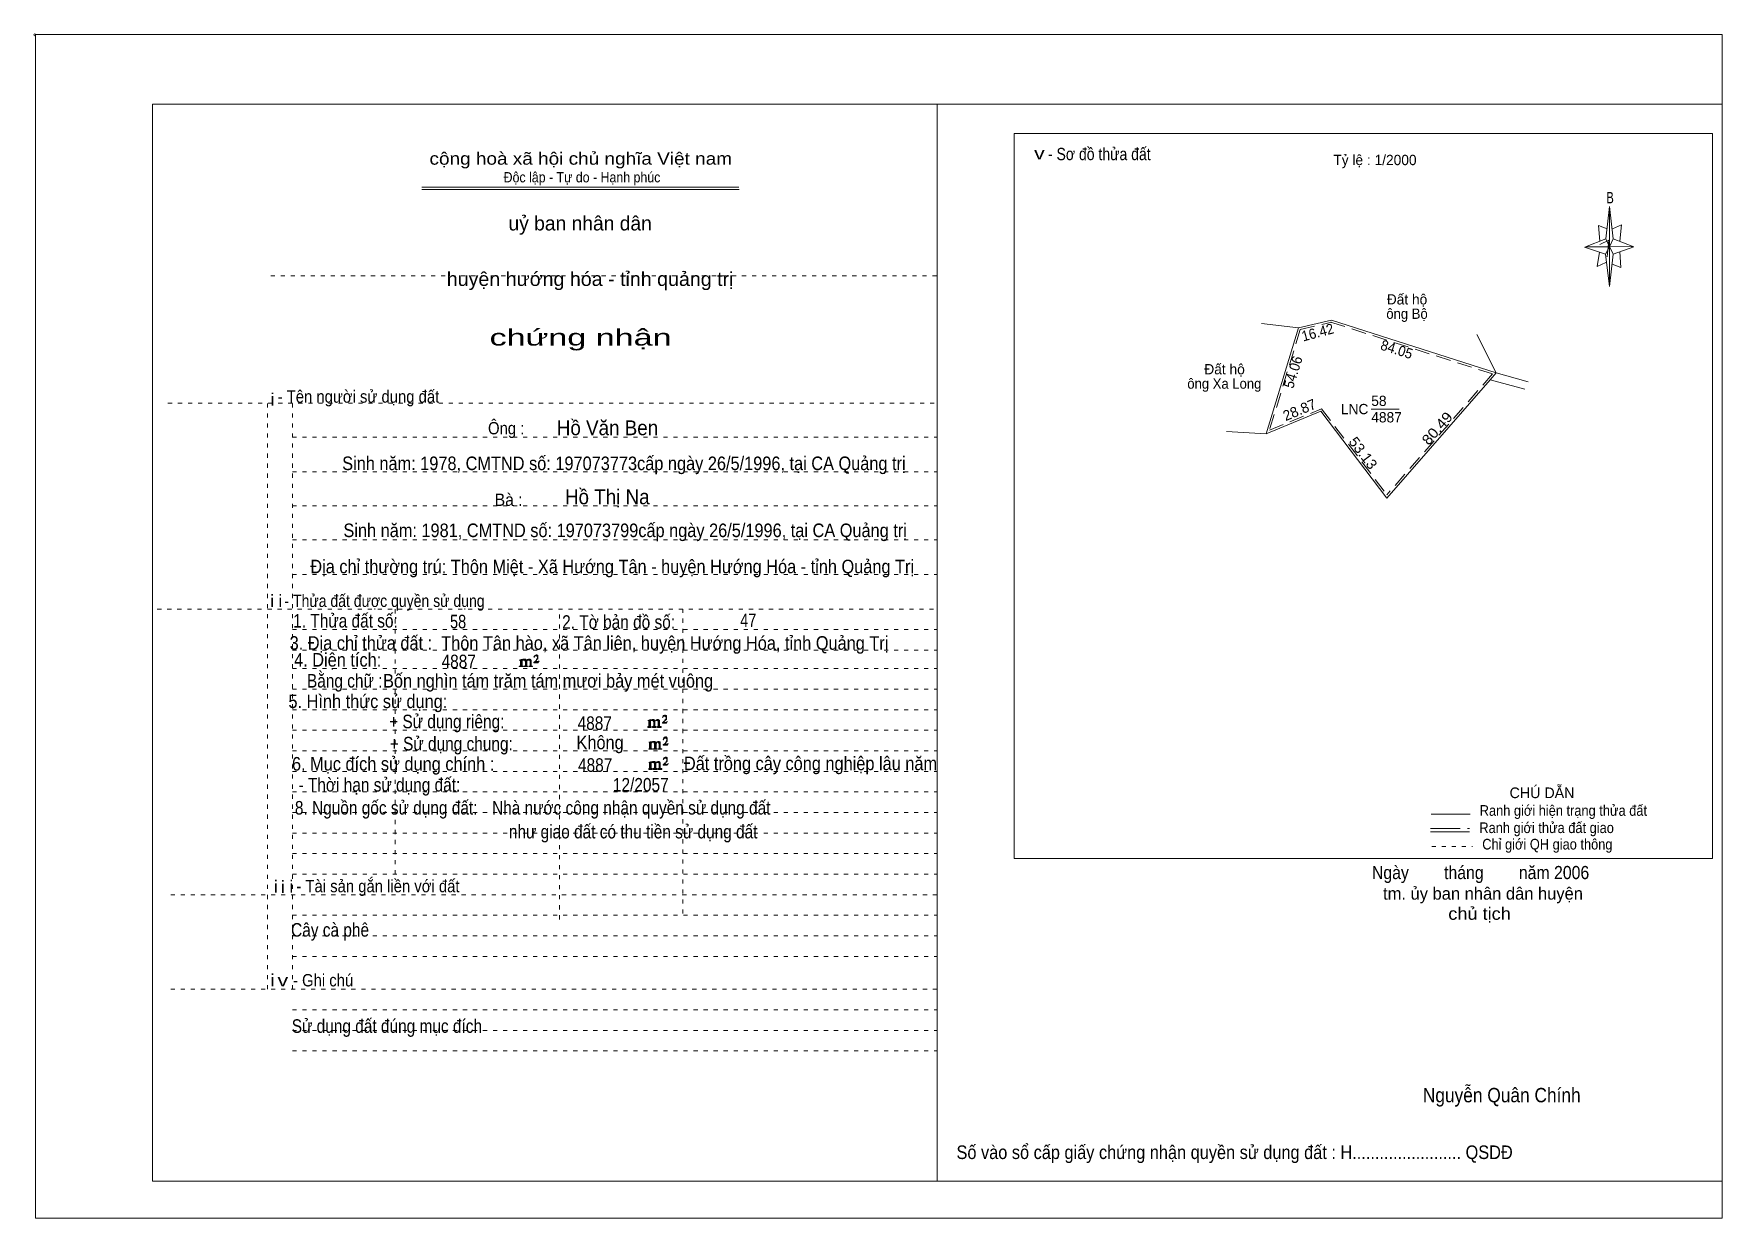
# Model space of a CAD drawing. Header units: centimetres. Extents: x -1.6 to 39.5, y -3.3 to 25.5.
import ezdxf
from ezdxf.enums import TextEntityAlignment as Align

# ---------------------------------------------------------------- set-up
doc = ezdxf.new("R2010")
doc.units = ezdxf.units.CM
doc.header["$LTSCALE"] = 0.12
for name, pattern in [('DOTTED', [1.5, 0.3, -1.2]), ('LONG_DASHED', [7.5, 6, -1.5]), ('MEDIUM_DASHED', [4.5, 3, -1.5])]:
    doc.linetypes.add(name, pattern=pattern)
for name, color, linetype, lineweight in [('1', 7, 'DOTTED', 13), ('10', 7, 'Continuous', 13), ('4', 7, 'Continuous', 13), ('5', 7, 'Continuous', 13), ('50', 7, 'Continuous', 13)]:
    doc.layers.add(name, color=color, linetype=linetype, lineweight=lineweight)

msp = doc.modelspace()

# ---------------------------------------------------------------- hatches: boundary and pattern name
at = {"layer": '50'}
for points in [[(10.27, 10.13), (10.27, 10.12), (10.27, 10.11), (10.25, 10.11), (10.24, 10.11), (10.24, 10.1), (10.33, 10.1), (10.33, 10.11), (10.32, 10.11), (10.31, 10.11), (10.31, 10.12), (10.31, 10.13), (10.31, 10.24), (10.31, 10.25), (10.32, 10.26), (10.34, 10.26), (10.35, 10.26), (10.36, 10.26), (10.37, 10.25), (10.39, 10.22), (10.39, 10.13), (10.37, 10.12), (10.37, 10.11), (10.36, 10.11), (10.35, 10.11), (10.35, 10.1), (10.44, 10.1), (10.44, 10.11), (10.43, 10.11), (10.42, 10.11), (10.42, 10.12), (10.42, 10.13), (10.42, 10.24), (10.44, 10.26), (10.45, 10.26), (10.46, 10.26), (10.49, 10.26), (10.49, 10.25), (10.5, 10.24), (10.5, 10.22), (10.5, 10.13), (10.5, 10.12), (10.49, 10.11), (10.49, 10.11), (10.47, 10.11), (10.47, 10.1), (10.56, 10.1), (10.56, 10.11), (10.55, 10.11), (10.54, 10.11), (10.53, 10.12), (10.53, 10.13), (10.53, 10.2), (10.53, 10.25), (10.53, 10.26), (10.52, 10.27), (10.5, 10.28), (10.47, 10.28), (10.46, 10.28), (10.44, 10.27), (10.41, 10.25), (10.41, 10.26), (10.4, 10.28), (10.39, 10.28), (10.37, 10.28), (10.35, 10.28), (10.34, 10.28), (10.32, 10.26), (10.31, 10.26), (10.31, 10.25), (10.31, 10.25), (10.31, 10.26), (10.31, 10.28), (10.24, 10.26), (10.24, 10.26), (10.25, 10.26), (10.27, 10.25), (10.27, 10.24), (10.27, 10.23)], [(10.69, 10.19), (10.72, 10.24), (10.72, 10.24), (10.71, 10.22), (10.69, 10.22), (10.68, 10.22), (10.63, 10.22), (10.66, 10.26), (10.67, 10.27), (10.69, 10.28), (10.69, 10.3), (10.69, 10.32), (10.69, 10.34), (10.69, 10.35), (10.69, 10.37), (10.68, 10.38), (10.67, 10.38), (10.66, 10.39), (10.65, 10.39), (10.63, 10.38), (10.63, 10.38), (10.62, 10.37), (10.61, 10.35), (10.59, 10.33), (10.61, 10.33), (10.61, 10.35), (10.62, 10.35), (10.63, 10.36), (10.65, 10.36), (10.66, 10.36), (10.67, 10.35), (10.68, 10.35), (10.68, 10.32), (10.68, 10.3), (10.66, 10.28), (10.66, 10.26), (10.65, 10.25), (10.59, 10.2), (10.59, 10.19)], [(13.39, 8.66), (13.39, 8.65), (13.39, 8.64), (13.38, 8.64), (13.37, 8.64), (13.37, 8.62), (13.45, 8.62), (13.45, 8.64), (13.44, 8.64), (13.43, 8.64), (13.43, 8.65), (13.43, 8.66), (13.43, 8.77), (13.43, 8.78), (13.44, 8.79), (13.47, 8.79), (13.48, 8.79), (13.49, 8.79), (13.5, 8.78), (13.51, 8.74), (13.51, 8.66), (13.5, 8.65), (13.5, 8.64), (13.49, 8.64), (13.48, 8.64), (13.48, 8.62), (13.57, 8.62), (13.57, 8.64), (13.55, 8.64), (13.54, 8.64), (13.54, 8.65), (13.54, 8.66), (13.54, 8.77), (13.57, 8.79), (13.58, 8.79), (13.59, 8.79), (13.61, 8.79), (13.61, 8.78), (13.62, 8.77), (13.62, 8.74), (13.62, 8.66), (13.62, 8.65), (13.61, 8.64), (13.61, 8.64), (13.6, 8.64), (13.6, 8.62), (13.69, 8.62), (13.69, 8.64), (13.67, 8.64), (13.66, 8.64), (13.65, 8.65), (13.65, 8.66), (13.65, 8.73), (13.65, 8.78), (13.65, 8.79), (13.64, 8.8), (13.62, 8.81), (13.6, 8.81), (13.59, 8.81), (13.57, 8.8), (13.53, 8.78), (13.53, 8.79), (13.52, 8.81), (13.51, 8.81), (13.5, 8.81), (13.48, 8.81), (13.47, 8.81), (13.44, 8.79), (13.43, 8.79), (13.43, 8.78), (13.43, 8.78), (13.43, 8.79), (13.43, 8.81), (13.37, 8.79), (13.37, 8.79), (13.38, 8.79), (13.39, 8.78), (13.39, 8.77), (13.39, 8.76)], [(13.82, 8.72), (13.84, 8.77), (13.84, 8.77), (13.83, 8.74), (13.82, 8.74), (13.81, 8.74), (13.75, 8.74), (13.79, 8.79), (13.8, 8.8), (13.82, 8.81), (13.82, 8.83), (13.82, 8.84), (13.82, 8.87), (13.82, 8.88), (13.82, 8.9), (13.81, 8.91), (13.8, 8.91), (13.79, 8.92), (13.77, 8.92), (13.75, 8.91), (13.75, 8.91), (13.74, 8.9), (13.73, 8.88), (13.72, 8.86), (13.73, 8.86), (13.73, 8.88), (13.74, 8.88), (13.75, 8.89), (13.77, 8.89), (13.79, 8.89), (13.8, 8.88), (13.81, 8.88), (13.81, 8.84), (13.81, 8.83), (13.79, 8.81), (13.79, 8.79), (13.77, 8.78), (13.72, 8.73), (13.72, 8.72)], [(13.41, 8.12), (13.41, 8.11), (13.41, 8.1), (13.4, 8.1), (13.39, 8.1), (13.39, 8.09), (13.48, 8.09), (13.48, 8.1), (13.47, 8.1), (13.45, 8.1), (13.45, 8.11), (13.45, 8.12), (13.45, 8.23), (13.45, 8.24), (13.47, 8.26), (13.49, 8.26), (13.5, 8.26), (13.51, 8.26), (13.52, 8.24), (13.53, 8.21), (13.53, 8.12), (13.52, 8.11), (13.52, 8.1), (13.51, 8.1), (13.5, 8.1), (13.5, 8.09), (13.59, 8.09), (13.59, 8.1), (13.58, 8.1), (13.57, 8.1), (13.57, 8.11), (13.57, 8.12), (13.57, 8.23), (13.59, 8.26), (13.6, 8.26), (13.61, 8.26), (13.63, 8.26), (13.63, 8.24), (13.64, 8.23), (13.64, 8.21), (13.64, 8.12), (13.64, 8.11), (13.63, 8.1), (13.63, 8.1), (13.62, 8.1), (13.62, 8.09), (13.71, 8.09), (13.71, 8.1), (13.7, 8.1), (13.69, 8.1), (13.67, 8.11), (13.67, 8.12), (13.67, 8.2), (13.67, 8.24), (13.67, 8.26), (13.66, 8.27), (13.64, 8.28), (13.62, 8.28), (13.61, 8.28), (13.59, 8.27), (13.55, 8.24), (13.55, 8.26), (13.54, 8.28), (13.53, 8.28), (13.52, 8.28), (13.5, 8.28), (13.49, 8.28), (13.47, 8.26), (13.45, 8.26), (13.45, 8.24), (13.45, 8.24), (13.45, 8.26), (13.45, 8.28), (13.39, 8.26), (13.39, 8.26), (13.4, 8.26), (13.41, 8.24), (13.41, 8.23), (13.41, 8.22)], [(13.84, 8.19), (13.86, 8.23), (13.86, 8.23), (13.85, 8.21), (13.84, 8.21), (13.83, 8.21), (13.77, 8.21), (13.81, 8.26), (13.82, 8.27), (13.84, 8.28), (13.84, 8.3), (13.84, 8.31), (13.84, 8.33), (13.84, 8.34), (13.84, 8.37), (13.83, 8.38), (13.82, 8.38), (13.81, 8.39), (13.8, 8.39), (13.77, 8.38), (13.77, 8.38), (13.76, 8.37), (13.75, 8.34), (13.74, 8.32), (13.75, 8.32), (13.75, 8.34), (13.76, 8.34), (13.77, 8.36), (13.8, 8.36), (13.81, 8.36), (13.82, 8.34), (13.83, 8.34), (13.83, 8.31), (13.83, 8.3), (13.81, 8.28), (13.81, 8.26), (13.8, 8.24), (13.74, 8.2), (13.74, 8.19)], [(13.84, 7.7), (13.86, 7.75), (13.86, 7.75), (13.85, 7.72), (13.84, 7.72), (13.83, 7.72), (13.77, 7.72), (13.81, 7.77), (13.82, 7.78), (13.84, 7.79), (13.84, 7.81), (13.84, 7.82), (13.84, 7.85), (13.84, 7.86), (13.84, 7.88), (13.83, 7.89), (13.82, 7.89), (13.81, 7.9), (13.79, 7.9), (13.77, 7.89), (13.77, 7.89), (13.76, 7.88), (13.75, 7.86), (13.74, 7.84), (13.75, 7.84), (13.75, 7.86), (13.76, 7.86), (13.77, 7.87), (13.79, 7.87), (13.81, 7.87), (13.82, 7.86), (13.83, 7.86), (13.83, 7.82), (13.83, 7.81), (13.81, 7.79), (13.81, 7.77), (13.79, 7.76), (13.74, 7.71), (13.74, 7.7)], [(13.41, 7.64), (13.41, 7.63), (13.41, 7.62), (13.4, 7.62), (13.39, 7.62), (13.39, 7.6), (13.47, 7.6), (13.47, 7.62), (13.46, 7.62), (13.45, 7.62), (13.45, 7.63), (13.45, 7.64), (13.45, 7.75), (13.45, 7.76), (13.46, 7.77), (13.49, 7.77), (13.5, 7.77), (13.51, 7.77), (13.52, 7.76), (13.53, 7.72), (13.53, 7.64), (13.52, 7.63), (13.52, 7.62), (13.51, 7.62), (13.5, 7.62), (13.5, 7.6), (13.59, 7.6), (13.59, 7.62), (13.57, 7.62), (13.56, 7.62), (13.56, 7.63), (13.56, 7.64), (13.56, 7.75), (13.59, 7.77), (13.6, 7.77), (13.61, 7.77), (13.63, 7.77), (13.63, 7.76), (13.64, 7.75), (13.64, 7.72), (13.64, 7.64), (13.64, 7.63), (13.63, 7.62), (13.63, 7.62), (13.62, 7.62), (13.62, 7.6), (13.71, 7.6), (13.71, 7.62), (13.69, 7.62), (13.68, 7.62), (13.67, 7.63), (13.67, 7.64), (13.67, 7.71), (13.67, 7.76), (13.67, 7.77), (13.66, 7.78), (13.64, 7.79), (13.62, 7.79), (13.61, 7.79), (13.59, 7.78), (13.55, 7.76), (13.55, 7.77), (13.54, 7.79), (13.53, 7.79), (13.52, 7.79), (13.5, 7.79), (13.49, 7.79), (13.46, 7.77), (13.45, 7.77), (13.45, 7.76), (13.45, 7.76), (13.45, 7.77), (13.45, 7.79), (13.39, 7.77), (13.39, 7.77), (13.4, 7.77), (13.41, 7.76), (13.41, 7.75), (13.41, 7.74)]]:
    msp.add_hatch(color=256, dxfattribs=at).paths.add_polyline_path(points)

# ---------------------------------------------------------------- linework, layer by layer
at = {"layer": '1', "linetype": 'Continuous'}
for p, q in [((1.31, -2.42), (1.31, 23.78)), ((1.31, 23.78), (39.51, 23.78)), ((20.41, -2.42), (20.41, 23.78)), ((39.51, -2.42), (39.51, 23.78)), ((7.87, 21.76), (15.58, 21.76)), ((7.87, 21.71), (15.59, 21.71)), ((36.67, 20.13), (36.16, 20.3)), ((1.31, -2.42), (39.51, -2.42))]:
    msp.add_line(p, q, dxfattribs=at)
at = {"layer": '1'}
for p, q in [((4.19, 19.61), (20.41, 19.61)), ((1.69, 16.51), (20.41, 16.51)), ((4.11, 2.25), (4.11, 16.51)), ((4.72, 2.25), (4.72, 16.51)), ((4.72, 15.68), (20.41, 15.68)), ((4.72, 14.84), (20.41, 14.84)), ((4.72, 14.01), (20.41, 14.01)), ((4.72, 13.18), (20.41, 13.18)), ((4.72, 12.34), (20.41, 12.34)), ((1.43, 11.5), (20.41, 11.5)), ((7.22, 5.05), (7.22, 11.5)), ((11.22, 3.95), (11.22, 11.5)), ((14.22, 4.09), (14.22, 11.5)), ((4.72, 11), (20.41, 11)), ((4.72, 10.5), (20.41, 10.5)), ((4.72, 10.05), (20.41, 10.05)), ((4.72, 9.55), (20.41, 9.55)), ((4.72, 9.05), (20.41, 9.05)), ((4.72, 8.55), (20.41, 8.55)), ((4.72, 8.05), (20.41, 8.05)), ((4.72, 7.55), (20.41, 7.55)), ((4.72, 7.05), (20.41, 7.05)), ((4.72, 6.55), (20.41, 6.55)), ((4.72, 6.05), (20.41, 6.05)), ((4.72, 5.55), (20.41, 5.55)), ((4.72, 5.05), (20.41, 5.05)), ((1.76, 4.55), (20.41, 4.55)), ((4.72, 4.05), (20.41, 4.05)), ((4.72, 3.55), (20.41, 3.55)), ((4.72, 3.05), (20.41, 3.05)), ((1.76, 2.25), (20.41, 2.25)), ((4.72, 1.75), (20.41, 1.75)), ((4.72, 1.25), (20.41, 1.25)), ((4.72, 0.75), (20.41, 0.75))]:
    msp.add_line(p, q, dxfattribs=at)
at = {"layer": '1', "linetype": 'Continuous'}
msp.add_lwpolyline([(-1.53, -3.32), (39.51, -3.32), (39.51, 25.48), (-1.53, 25.48)], close=True, dxfattribs=at)
msp.add_lwpolyline([(36.68, 19.93), (36.47, 19.83), (36.52, 20.18)], dxfattribs=at)
at = {"layer": '10'}
for p, q in [((30, 18.53), (34.01, 17.25)), ((29.2, 18.34), (28.41, 15.76)), ((33.54, 18.18), (34.01, 17.25)), ((33.86, 17.08), (31.35, 14.2)), ((34.01, 17.25), (33.86, 17.08)), ((33.86, 17.08), (34.71, 16.85)), ((34.01, 17.25), (34.79, 17.03)), ((30.97, 16.36), (31.65, 16.36)), ((28.41, 15.76), (27.45, 15.82))]:
    msp.add_line(p, q, dxfattribs=at)
at = {"layer": '10', "linetype": 'MEDIUM_DASHED'}
for p, q in [((29.24, 18.3), (28.49, 15.85)), ((29.24, 18.3), (30.01, 18.48)), ((29.98, 18.48), (33.92, 17.22)), ((33.92, 17.22), (31.35, 14.28))]:
    msp.add_line(p, q, dxfattribs=at)
at = {"layer": '10'}
for points in [[(28.3, 18.45), (29.2, 18.34), (30, 18.53)], [(28.41, 15.76), (29.74, 16.31), (31.35, 14.2)]]:
    msp.add_lwpolyline(points, dxfattribs=at)
at = {"layer": '10', "linetype": 'MEDIUM_DASHED'}
msp.add_lwpolyline([(28.49, 15.85), (29.76, 16.37), (31.35, 14.28)], dxfattribs=at)
at = {"layer": '4'}
for p, q in [((32.43, 6.51), (33.38, 6.51)), ((32.41, 6.08), (33.36, 6.08))]:
    msp.add_line(p, q, dxfattribs=at)
at = {"layer": '4', "linetype": 'LONG_DASHED'}
msp.add_line((32.41, 6.16), (33.36, 6.16), dxfattribs=at)
at = {"layer": '4', "linetype": 'DOTTED'}
msp.add_line((32.44, 5.72), (33.43, 5.72), dxfattribs=at)
at = {"layer": '4'}
msp.add_lwpolyline([(22.28, 23.07), (39.27, 23.07), (39.27, 5.43), (22.28, 5.43)], close=True, dxfattribs=at)
msp.add_circle((-1.55, 25.47), 0.025, dxfattribs=at)
at = {"layer": '5'}
for p, q in [((36.68, 20.51), (36.77, 21.29)), ((36.86, 20.51), (37.36, 20.31)), ((37.02, 20.19), (37.04, 19.81)), ((36.86, 20.13), (36.77, 19.35)), ((37.04, 19.81), (36.83, 19.89))]:
    msp.add_line(p, q, dxfattribs=at)
for points in [[(36.77, 21.29), (36.86, 20.51), (36.77, 20.31)], [(36.77, 20.31), (36.18, 20.31), (36.68, 20.51), (36.86, 20.13), (37.36, 20.31), (36.77, 20.33)], [(36.77, 20.31), (36.77, 19.35), (36.67, 20.13)]]:
    msp.add_lwpolyline(points, close=True, dxfattribs=at)
for points in [[(36.71, 20.75), (36.5, 20.83), (36.53, 20.45)], [(36.84, 20.75), (37.06, 20.85), (37.02, 20.45)], [(36.77, 20.31), (36.68, 20.51), (36.18, 20.31)], [(36.53, 20.37), (36.75, 20.47), (36.71, 20.07)], [(36.77, 20.31), (36.86, 20.13), (37.36, 20.31)]]:
    msp.add_lwpolyline(points, dxfattribs=at)
at = {"layer": '50'}
for points in [[(10.27, 10.13), (10.27, 10.12), (10.27, 10.11), (10.25, 10.11), (10.24, 10.11), (10.24, 10.1), (10.33, 10.1), (10.33, 10.11), (10.32, 10.11), (10.31, 10.11), (10.31, 10.12), (10.31, 10.13), (10.31, 10.24), (10.31, 10.25), (10.32, 10.26), (10.34, 10.26), (10.35, 10.26), (10.36, 10.26), (10.37, 10.25), (10.39, 10.22), (10.39, 10.13), (10.37, 10.12), (10.37, 10.11), (10.36, 10.11), (10.35, 10.11), (10.35, 10.1), (10.44, 10.1), (10.44, 10.11), (10.43, 10.11), (10.42, 10.11), (10.42, 10.12), (10.42, 10.13), (10.42, 10.24), (10.44, 10.26), (10.45, 10.26), (10.46, 10.26), (10.49, 10.26), (10.49, 10.25), (10.5, 10.24), (10.5, 10.22), (10.5, 10.13), (10.5, 10.12), (10.49, 10.11), (10.49, 10.11), (10.47, 10.11), (10.47, 10.1), (10.56, 10.1), (10.56, 10.11), (10.55, 10.11), (10.54, 10.11), (10.53, 10.12), (10.53, 10.13), (10.53, 10.2), (10.53, 10.25), (10.53, 10.26), (10.52, 10.27), (10.5, 10.28), (10.47, 10.28), (10.46, 10.28), (10.44, 10.27), (10.41, 10.25), (10.41, 10.26), (10.4, 10.28), (10.39, 10.28), (10.37, 10.28), (10.35, 10.28), (10.34, 10.28), (10.32, 10.26), (10.31, 10.26), (10.31, 10.25), (10.31, 10.25), (10.31, 10.26), (10.31, 10.28), (10.24, 10.26), (10.24, 10.26), (10.25, 10.26), (10.27, 10.25), (10.27, 10.24), (10.27, 10.23)], [(10.69, 10.19), (10.72, 10.24), (10.72, 10.24), (10.71, 10.22), (10.69, 10.22), (10.68, 10.22), (10.63, 10.22), (10.66, 10.26), (10.67, 10.27), (10.69, 10.28), (10.69, 10.3), (10.69, 10.32), (10.69, 10.34), (10.69, 10.35), (10.69, 10.37), (10.68, 10.38), (10.67, 10.38), (10.66, 10.39), (10.65, 10.39), (10.63, 10.38), (10.63, 10.38), (10.62, 10.37), (10.61, 10.35), (10.59, 10.33), (10.61, 10.33), (10.61, 10.35), (10.62, 10.35), (10.63, 10.36), (10.65, 10.36), (10.66, 10.36), (10.67, 10.35), (10.68, 10.35), (10.68, 10.32), (10.68, 10.3), (10.66, 10.28), (10.66, 10.26), (10.65, 10.25), (10.59, 10.2), (10.59, 10.19)], [(13.39, 8.66), (13.39, 8.65), (13.39, 8.64), (13.38, 8.64), (13.37, 8.64), (13.37, 8.62), (13.45, 8.62), (13.45, 8.64), (13.44, 8.64), (13.43, 8.64), (13.43, 8.65), (13.43, 8.66), (13.43, 8.77), (13.43, 8.78), (13.44, 8.79), (13.47, 8.79), (13.48, 8.79), (13.49, 8.79), (13.5, 8.78), (13.51, 8.74), (13.51, 8.66), (13.5, 8.65), (13.5, 8.64), (13.49, 8.64), (13.48, 8.64), (13.48, 8.62), (13.57, 8.62), (13.57, 8.64), (13.55, 8.64), (13.54, 8.64), (13.54, 8.65), (13.54, 8.66), (13.54, 8.77), (13.57, 8.79), (13.58, 8.79), (13.59, 8.79), (13.61, 8.79), (13.61, 8.78), (13.62, 8.77), (13.62, 8.74), (13.62, 8.66), (13.62, 8.65), (13.61, 8.64), (13.61, 8.64), (13.6, 8.64), (13.6, 8.62), (13.69, 8.62), (13.69, 8.64), (13.67, 8.64), (13.66, 8.64), (13.65, 8.65), (13.65, 8.66), (13.65, 8.73), (13.65, 8.78), (13.65, 8.79), (13.64, 8.8), (13.62, 8.81), (13.6, 8.81), (13.59, 8.81), (13.57, 8.8), (13.53, 8.78), (13.53, 8.79), (13.52, 8.81), (13.51, 8.81), (13.5, 8.81), (13.48, 8.81), (13.47, 8.81), (13.44, 8.79), (13.43, 8.79), (13.43, 8.78), (13.43, 8.78), (13.43, 8.79), (13.43, 8.81), (13.37, 8.79), (13.37, 8.79), (13.38, 8.79), (13.39, 8.78), (13.39, 8.77), (13.39, 8.76)], [(13.82, 8.72), (13.84, 8.77), (13.84, 8.77), (13.83, 8.74), (13.82, 8.74), (13.81, 8.74), (13.75, 8.74), (13.79, 8.79), (13.8, 8.8), (13.82, 8.81), (13.82, 8.83), (13.82, 8.84), (13.82, 8.87), (13.82, 8.88), (13.82, 8.9), (13.81, 8.91), (13.8, 8.91), (13.79, 8.92), (13.77, 8.92), (13.75, 8.91), (13.75, 8.91), (13.74, 8.9), (13.73, 8.88), (13.72, 8.86), (13.73, 8.86), (13.73, 8.88), (13.74, 8.88), (13.75, 8.89), (13.77, 8.89), (13.79, 8.89), (13.8, 8.88), (13.81, 8.88), (13.81, 8.84), (13.81, 8.83), (13.79, 8.81), (13.79, 8.79), (13.77, 8.78), (13.72, 8.73), (13.72, 8.72)], [(13.41, 8.12), (13.41, 8.11), (13.41, 8.1), (13.4, 8.1), (13.39, 8.1), (13.39, 8.09), (13.48, 8.09), (13.48, 8.1), (13.47, 8.1), (13.45, 8.1), (13.45, 8.11), (13.45, 8.12), (13.45, 8.23), (13.45, 8.24), (13.47, 8.26), (13.49, 8.26), (13.5, 8.26), (13.51, 8.26), (13.52, 8.24), (13.53, 8.21), (13.53, 8.12), (13.52, 8.11), (13.52, 8.1), (13.51, 8.1), (13.5, 8.1), (13.5, 8.09), (13.59, 8.09), (13.59, 8.1), (13.58, 8.1), (13.57, 8.1), (13.57, 8.11), (13.57, 8.12), (13.57, 8.23), (13.59, 8.26), (13.6, 8.26), (13.61, 8.26), (13.63, 8.26), (13.63, 8.24), (13.64, 8.23), (13.64, 8.21), (13.64, 8.12), (13.64, 8.11), (13.63, 8.1), (13.63, 8.1), (13.62, 8.1), (13.62, 8.09), (13.71, 8.09), (13.71, 8.1), (13.7, 8.1), (13.69, 8.1), (13.67, 8.11), (13.67, 8.12), (13.67, 8.2), (13.67, 8.24), (13.67, 8.26), (13.66, 8.27), (13.64, 8.28), (13.62, 8.28), (13.61, 8.28), (13.59, 8.27), (13.55, 8.24), (13.55, 8.26), (13.54, 8.28), (13.53, 8.28), (13.52, 8.28), (13.5, 8.28), (13.49, 8.28), (13.47, 8.26), (13.45, 8.26), (13.45, 8.24), (13.45, 8.24), (13.45, 8.26), (13.45, 8.28), (13.39, 8.26), (13.39, 8.26), (13.4, 8.26), (13.41, 8.24), (13.41, 8.23), (13.41, 8.22)], [(13.84, 8.19), (13.86, 8.23), (13.86, 8.23), (13.85, 8.21), (13.84, 8.21), (13.83, 8.21), (13.77, 8.21), (13.81, 8.26), (13.82, 8.27), (13.84, 8.28), (13.84, 8.3), (13.84, 8.31), (13.84, 8.33), (13.84, 8.34), (13.84, 8.37), (13.83, 8.38), (13.82, 8.38), (13.81, 8.39), (13.8, 8.39), (13.77, 8.38), (13.77, 8.38), (13.76, 8.37), (13.75, 8.34), (13.74, 8.32), (13.75, 8.32), (13.75, 8.34), (13.76, 8.34), (13.77, 8.36), (13.8, 8.36), (13.81, 8.36), (13.82, 8.34), (13.83, 8.34), (13.83, 8.31), (13.83, 8.3), (13.81, 8.28), (13.81, 8.26), (13.8, 8.24), (13.74, 8.2), (13.74, 8.19)], [(13.84, 7.7), (13.86, 7.75), (13.86, 7.75), (13.85, 7.72), (13.84, 7.72), (13.83, 7.72), (13.77, 7.72), (13.81, 7.77), (13.82, 7.78), (13.84, 7.79), (13.84, 7.81), (13.84, 7.82), (13.84, 7.85), (13.84, 7.86), (13.84, 7.88), (13.83, 7.89), (13.82, 7.89), (13.81, 7.9), (13.79, 7.9), (13.77, 7.89), (13.77, 7.89), (13.76, 7.88), (13.75, 7.86), (13.74, 7.84), (13.75, 7.84), (13.75, 7.86), (13.76, 7.86), (13.77, 7.87), (13.79, 7.87), (13.81, 7.87), (13.82, 7.86), (13.83, 7.86), (13.83, 7.82), (13.83, 7.81), (13.81, 7.79), (13.81, 7.77), (13.79, 7.76), (13.74, 7.71), (13.74, 7.7)], [(13.41, 7.64), (13.41, 7.63), (13.41, 7.62), (13.4, 7.62), (13.39, 7.62), (13.39, 7.6), (13.47, 7.6), (13.47, 7.62), (13.46, 7.62), (13.45, 7.62), (13.45, 7.63), (13.45, 7.64), (13.45, 7.75), (13.45, 7.76), (13.46, 7.77), (13.49, 7.77), (13.5, 7.77), (13.51, 7.77), (13.52, 7.76), (13.53, 7.72), (13.53, 7.64), (13.52, 7.63), (13.52, 7.62), (13.51, 7.62), (13.5, 7.62), (13.5, 7.6), (13.59, 7.6), (13.59, 7.62), (13.57, 7.62), (13.56, 7.62), (13.56, 7.63), (13.56, 7.64), (13.56, 7.75), (13.59, 7.77), (13.6, 7.77), (13.61, 7.77), (13.63, 7.77), (13.63, 7.76), (13.64, 7.75), (13.64, 7.72), (13.64, 7.64), (13.64, 7.63), (13.63, 7.62), (13.63, 7.62), (13.62, 7.62), (13.62, 7.6), (13.71, 7.6), (13.71, 7.62), (13.69, 7.62), (13.68, 7.62), (13.67, 7.63), (13.67, 7.64), (13.67, 7.71), (13.67, 7.76), (13.67, 7.77), (13.66, 7.78), (13.64, 7.79), (13.62, 7.79), (13.61, 7.79), (13.59, 7.78), (13.55, 7.76), (13.55, 7.77), (13.54, 7.79), (13.53, 7.79), (13.52, 7.79), (13.5, 7.79), (13.49, 7.79), (13.46, 7.77), (13.45, 7.77), (13.45, 7.76), (13.45, 7.76), (13.45, 7.77), (13.45, 7.79), (13.39, 7.77), (13.39, 7.77), (13.4, 7.77), (13.41, 7.76), (13.41, 7.75), (13.41, 7.74)]]:
    msp.add_lwpolyline(points, close=True, dxfattribs=at)

# ---------------------------------------------------------------- texts
at = {"layer": '1'}
for s, height, width, p in [('cộng hoà xã hội chủ nghĩa Việt nam', 0.3, 1.15, (11.735, 22.31)), ('v', 0.3, 1.3, (22.895, 22.44)), ('- Sơ đồ thửa đất ', 0.3, 0.85, (24.4, 22.42)), ('Độc lập - Tự do - Hạnh phúc', 0.25, 0.9, (11.765, 21.88)), ('chứng nhận', 0.4, 1.55, (11.73, 17.91)), ('- Tên người sử dụng đất', 0.3, 0.9, (6.325, 16.52)), ('- Thửa đất được quyền sử dụng', 0.3, 0.85, (6.96, 11.55)), ('- Tài sản gắn liền với đất ', 0.3, 0.9, (6.85, 4.61)), ('v', 0.3, 1.3, (4.485, 2.32)), ('- Ghi chú', 0.3, 0.9, (5.465, 2.32))]:
    msp.add_text(s, height=height, dxfattribs=dict(at, width=width)).set_placement(p, align=Align.CENTER)
for s, height, p in [('uỷ ban nhân dân', 0.35, (11.72, 20.71)), ('i', 0.3, (4.235, 16.45)), ('i', 0.3, (4.225, 11.55)), ('i', 0.3, (4.425, 11.55)), ('i', 0.3, (4.315, 4.6)), ('i', 0.3, (4.485, 4.59)), ('i', 0.3, (4.695, 4.6)), ('i', 0.3, (4.235, 2.32))]:
    msp.add_text(s, height=height, dxfattribs=at).set_placement(p, align=Align.CENTER)
at = {"layer": '10'}
for s, p in [('Tỷ lệ : 1/2000', (31.06, 22.3)), ('Đất hộ', (31.84, 18.91)), ('Đất hộ', (27.4, 17.21))]:
    msp.add_text(s, height=0.25, dxfattribs=at).set_placement(p, align=Align.CENTER)
for s, height, width, p in [('ông Bộ', 0.25, 0.95, (31.84, 18.56)), ('ông Xa Long', 0.25, 0.95, (27.395, 16.86)), ('Nguyễn Quân Chính', 0.35, 0.9, (34.145, -0.5))]:
    msp.add_text(s, height=height, dxfattribs=dict(at, width=width)).set_placement(p, align=Align.CENTER)
for s, height, rotation, width, p in [('16.42', 0.2498, 15, 0.95, (29.698, 18.111)), ('84.05', 0.25, 342.259, 0.95, (31.552, 17.698)), ('54.06', 0.25, 72.939, 0.95, (29.186, 17.228)), ('80.49', 0.25, 48.923, 1.1, (32.668, 15.813)), ('53.13', 0.25, 307.168, 1.05, (30.672, 15.22))]:
    msp.add_text(s, height=height, rotation=rotation, dxfattribs=dict(at, width=width)).set_placement(p, align=Align.CENTER)
msp.add_text('28.87', height=0.25, rotation=22.701, dxfattribs=at).set_placement((29.272, 16.23), align=Align.CENTER)
msp.add_text('LNC', height=0.25, dxfattribs=at).set_placement((30.9, 16.24), align=Align.RIGHT)
for s, p in [('58', (30.97, 16.44)), ('4887', (30.97, 16.04))]:
    msp.add_text(s, height=0.25, dxfattribs=at).set_placement(p)
at = {"layer": '4'}
msp.add_text('CHÚ DẪN', height=0.2591, dxfattribs=at).set_placement((35.125, 6.9), align=Align.CENTER)
at = {"layer": '4', "width": 0.9}
for s, p in [('Ranh giới hiện trạng thửa đất', (35.645, 6.47)), ('Ranh giới thửa đất giao ', (35.28, 6.05)), ('Chỉ giới QH giao thông', (35.255, 5.65))]:
    msp.add_text(s, height=0.2591, dxfattribs=at).set_placement(p, align=Align.CENTER)
at = {"layer": '5', "width": 0.75}
msp.add_text('B', height=0.276, dxfattribs=at).set_placement((36.78, 21.37), align=Align.CENTER)
at = {"layer": '50'}
for s, height, width, p in [('  huyện hướng hóa - tỉnh quảng trị', 0.34, 1.05, (11.83, 19.36)), ('Ông :', 0.3, 0.9, (9.92, 15.75)), ('Hồ Văn Ben', 0.36, 0.95, (12.385, 15.73)), ('Sinh năm: 1978, CMTND số: 197073773cấp ngày 26/5/1996, tại CA Quảng trị', 0.33, 0.9, (12.785, 14.88)), ('Hồ Thị Na', 0.36, 0.95, (12.38, 14.05)), ('Bà :', 0.3, 0.95, (9.98, 14.01)), ('Sinh năm: 1981, CMTND số: 197073799cấp ngày 26/5/1996, tại CA Quảng trị', 0.33, 0.9, (12.815, 13.25)), ('Địa chỉ thường trú: Thôn Miệt - Xã Hướng Tân - huyện Hướng Hóa - tỉnh Quảng Trị', 0.33, 0.9, (12.5, 12.37)), ('1. Thửa đất số:  ', 0.33, 0.85, (6.115, 11.05)), ('58', 0.33, 0.8, (8.75, 11.03)), ('2. Tờ bản đồ số:  ', 0.33, 0.85, (12.76, 11.02)), ('47', 0.33, 0.8, (15.81, 11.06)), ('3. Địa chỉ thửa đất : ', 0.33, 0.9, (6.44, 10.51)), ('Thôn Tân hào, xã Tân liên, huyện Hướng Hóa, tỉnh Quảng Trị', 0.33, 0.9, (13.78, 10.51)), ('4. Diện tích: ', 0.33, 0.9, (5.875, 10.1)), ('4887', 0.33, 0.85, (8.765, 10.06)), ('Bằng chữ :', 0.33, 0.85, (5.99, 9.59)), ('Bốn nghìn tám trăm tám mươi bảy mét vuông', 0.33, 0.9, (10.94, 9.59)), ('5. Hình thức sử dụng:', 0.33, 0.9, (6.555, 9.09)), ('+ Sử dụng riêng:', 0.33, 0.85, (8.475, 8.6)), ('4887', 0.33, 0.85, (12.075, 8.56)), ('+ Sử dụng chung:', 0.33, 0.85, (8.585, 8.06)), ('Không', 0.33, 0.9, (12.205, 8.09)), ('6. Mục đích sử dụng chính :', 0.33, 0.9, (7.17, 7.57)), ('4887', 0.33, 0.85, (12.085, 7.54)), ('Đất trồng cây công nghiệp lâu năm', 0.33, 0.9, (17.325, 7.58)), ('- Thời hạn sử dụng đất:', 0.33, 0.85, (6.835, 7.06)), ('12/2057', 0.33, 0.85, (13.195, 7.06)), ('8. Nguồn gốc sử dụng đất:', 0.33, 0.85, (7, 6.5)), ('Nhà nước công nhận quyền sử dụng đất ', 0.33, 0.85, (13.015, 6.5)), ('như giao đất có thu tiền sử dụng đất', 0.33, 0.85, (13.01, 5.92)), ('Ngày        tháng        năm 2006', 0.32, 0.9, (33.63, 4.93)), ('chủ tịch', 0.3, 1.1, (33.605, 3.94)), ('Cây cà phê', 0.33, 0.85, (5.635, 3.53)), ('Sử dụng đất đúng mục đích ', 0.33, 0.85, (7.07, 1.19)), ('Số vào sổ cấp giấy chứng nhận quyền sử dụng đất : H........................ QSDĐ', 0.33, 0.9, (27.645, -1.88))]:
    msp.add_text(s, height=height, dxfattribs=dict(at, width=width)).set_placement(p, align=Align.CENTER)
msp.add_text('tm. ủy ban nhân dân huyện ', height=0.3, dxfattribs=at).set_placement((33.745, 4.43), align=Align.CENTER)

doc.saveas('drawing.dxf')
